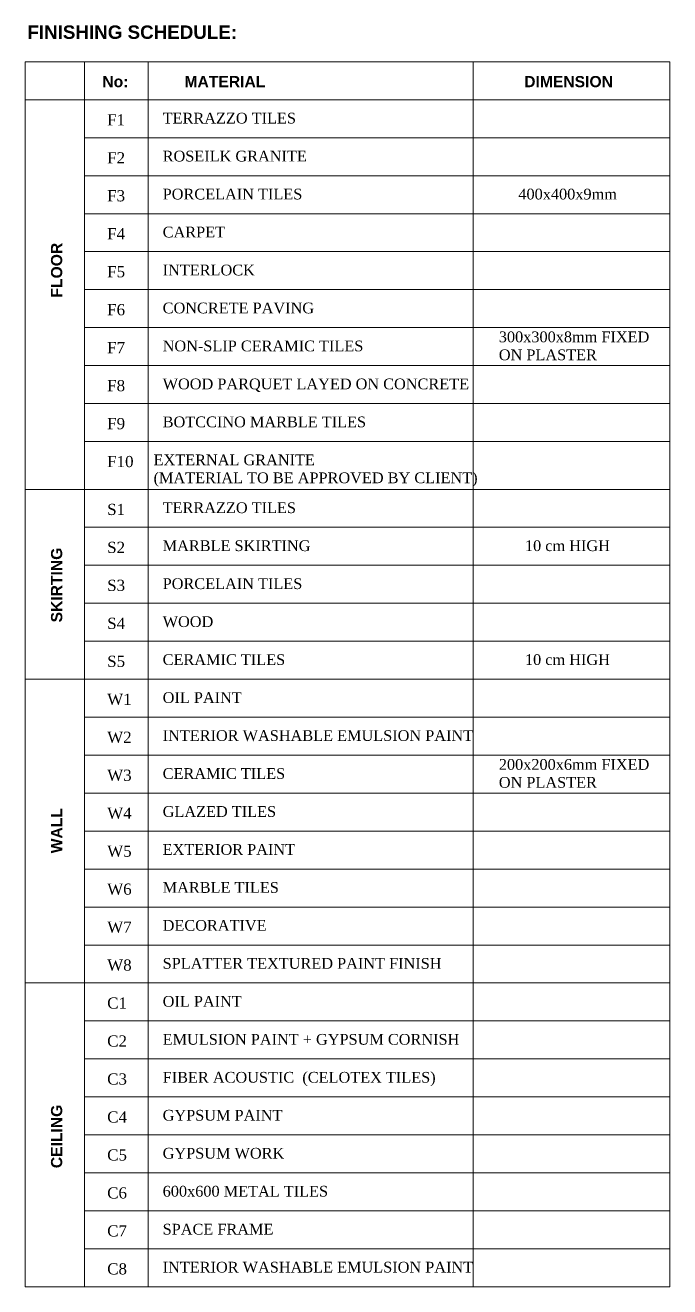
# Model space of a CAD drawing. Header units: metres. Extents: x 228262846 to 228432719, y 398618546 to 398687517.
# Drawn here: x 228428564 to 228432719, y 398665665 to 398673805 of the extents above; entities that cross this region are included whole.
import ezdxf

# ---------------------------------------------------------------- set-up
doc = ezdxf.new("R2010")
doc.units = ezdxf.units.M
doc.header["$LTSCALE"] = 10
doc.header["$MEASUREMENT"] = 0
doc.layers.add('B1 - Finishes$0$A-TXT-30', color=2, linetype='Continuous', lineweight=30)
for name, color, linetype in [('Finishes$0$B1 - Finishes$0$200 finishes$0$A-LINE-10', 10, 'Continuous'), ('Finishes$0$B1 - Finishes$0$A-LINE-10', 10, 'Continuous'), ('Finishes$0$B1 - Finishes$0$A-TEXT-250', 2, 'Continuous'), ('Finishes$0$B1 - Finishes$0$I-LINE 35', 2, 'Continuous')]:
    doc.layers.add(name, color=color, linetype=linetype)
doc.styles.add('B1 - Finishes$0$WMF-Arial0', font='arialbd.ttf')
doc.styles.add('Finishes$0$B1 - Finishes$0$Standard', font='txt_____.ttf')
doc.styles.add('Finishes$0$B1 - Finishes$0$WMF-Arial0', font='arialbd.ttf')

msp = doc.modelspace()

# ---------------------------------------------------------------- linework, layer by layer
at = {"layer": 'Finishes$0$B1 - Finishes$0$200 finishes$0$A-LINE-10', "color": 3, "lineweight": 0}
for p, q in [((228428947.006, 398673568.964), (228428947.006, 398665665.242)), ((228429357.085, 398673568.964), (228429357.085, 398665665.242)), ((228431452.597, 398673568.964), (228431452.597, 398665665.242))]:
    msp.add_line(p, q, dxfattribs=at)
at = {"layer": 'Finishes$0$B1 - Finishes$0$A-LINE-10', "color": 3, "lineweight": 0}
for p, q in [((228428564.168, 398665665.242), (228428564.168, 398673568.964)), ((228428564.168, 398673568.964), (228432719.161, 398673568.964)), ((228432719.161, 398673568.964), (228432719.161, 398665665.242)), ((228428564.168, 398673323.964), (228432719.161, 398673323.964)), ((228428947.006, 398673078.964), (228432719.161, 398673078.964)), ((228428947.006, 398672833.964), (228432719.161, 398672833.964)), ((228428947.006, 398672588.964), (228432719.161, 398672588.964)), ((228428947.006, 398672343.964), (228432719.161, 398672343.964)), ((228428947.006, 398672098.964), (228432719.161, 398672098.964)), ((228428947.006, 398671853.964), (228432719.161, 398671853.964)), ((228428947.006, 398671608.964), (228432719.161, 398671608.964)), ((228428947.006, 398671363.964), (228432719.161, 398671363.964)), ((228428947.006, 398671118.964), (228432719.161, 398671118.964)), ((228428564.168, 398670810.242), (228432719.161, 398670810.242)), ((228428947.006, 398670565.242), (228432719.161, 398670565.242)), ((228428947.006, 398670320.242), (228432719.161, 398670320.242)), ((228428947.006, 398670075.242), (228432719.161, 398670075.242)), ((228428947.006, 398669830.242), (228432719.161, 398669830.242)), ((228428564.168, 398669585.242), (228432719.161, 398669585.242)), ((228428947.006, 398669340.242), (228432719.161, 398669340.242)), ((228428947.006, 398669095.242), (228432719.161, 398669095.242)), ((228428947.006, 398668850.242), (228432719.161, 398668850.242)), ((228428947.006, 398668605.242), (228432719.161, 398668605.242)), ((228428947.006, 398668360.242), (228432719.161, 398668360.242)), ((228428947.006, 398668115.242), (228432719.161, 398668115.242)), ((228428947.006, 398667870.242), (228432719.161, 398667870.242)), ((228428564.168, 398667625.242), (228432719.161, 398667625.242)), ((228428947.006, 398667380.242), (228432719.161, 398667380.242)), ((228428947.006, 398667135.242), (228432719.161, 398667135.242)), ((228428947.006, 398666890.242), (228432719.161, 398666890.242)), ((228428947.006, 398666645.242), (228432719.161, 398666645.242)), ((228428947.006, 398666400.242), (228432719.161, 398666400.242)), ((228428947.006, 398666155.242), (228432719.161, 398666155.242)), ((228428947.006, 398665910.242), (228432719.161, 398665910.242)), ((228428564.168, 398665665.242), (228432719.161, 398665665.242))]:
    msp.add_line(p, q, dxfattribs=at)

# ---------------------------------------------------------------- texts
at = {"layer": 'B1 - Finishes$0$A-TXT-30', "lineweight": 0, "style": 'B1 - Finishes$0$WMF-Arial0'}
for s, p in [('FLOOR', (228428802.375, 398672047.794)), ('SKIRTING', (228428802.375, 398669951.829)), ('WALL', (228428802.375, 398668462.206)), ('CEILING', (228428802.375, 398666430.421))]:
    msp.add_text(s, height=72.2478, rotation=90, dxfattribs=at).set_placement(p)
at = {"layer": 'Finishes$0$B1 - Finishes$0$A-TEXT-250', "lineweight": 0, "style": 'Finishes$0$B1 - Finishes$0$WMF-Arial0'}
for s, height, p in [('FINISHING SCHEDULE:', 86.69733, (228428577.912, 398673716.863)), ('No:', 72.2478, (228429061.134, 398673405.01)), ('MATERIAL', 72.2478, (228429590.612, 398673405.01)), ('DIMENSION', 72.2478, (228431780.91, 398673405.01))]:
    msp.add_text(s, height=height, dxfattribs=at).set_placement(p)
at = {"layer": 'Finishes$0$B1 - Finishes$0$A-TEXT-250', "lineweight": 0, "char_height": 72.24777, "attachment_point": 1, "style": 'Finishes$0$B1 - Finishes$0$WMF-Arial0'}
for s, insert in [('{\\fTimes New Roman|b0|i0|c0|p18;F1}', (228429092.566, 398673230.683)), ('{\\fTimes New Roman|b0|i0|c0|p18;F2}', (228429092.566, 398672985.683)), ('{\\fTimes New Roman|b0|i0|c0|p18;F3}', (228429092.566, 398672740.683)), ('{\\fTimes New Roman|b0|i0|c0|p18;F4}', (228429092.566, 398672495.683)), ('{\\fTimes New Roman|b0|i0|c0|p18;F5}', (228429092.566, 398672250.683)), ('{\\fTimes New Roman|b0|i0|c0|p18;F6}', (228429092.566, 398672005.683)), ('{\\fTimes New Roman|b0|i0|c0|p18;F7}', (228429092.566, 398671760.683)), ('{\\fTimes New Roman|b0|i0|c0|p18;F8}', (228429092.566, 398671515.683)), ('{\\fTimes New Roman|b0|i0|c0|p18;F9}', (228429092.566, 398671270.683)), ('{\\fTimes New Roman|b0|i0|c0|p18;F10}', (228429092.566, 398671025.683)), ('{\\fTimes New Roman|b0|i0|c0|p18;S1}', (228429092.566, 398670716.961)), ('{\\fTimes New Roman|b0|i0|c0|p18;S2}', (228429092.566, 398670471.961)), ('{\\fTimes New Roman|b0|i0|c0|p18;S3}', (228429092.566, 398670226.961)), ('{\\fTimes New Roman|b0|i0|c0|p18;S4}', (228429092.566, 398669981.961)), ('{\\fTimes New Roman|b0|i0|c0|p18;S5}', (228429092.566, 398669736.961)), ('{\\fTimes New Roman|b0|i0|c0|p18;W1}', (228429092.566, 398669491.961)), ('{\\fTimes New Roman|b0|i0|c0|p18;W2}', (228429092.566, 398669246.961)), ('{\\fTimes New Roman|b0|i0|c0|p18;W3}', (228429092.566, 398669001.961)), ('{\\fTimes New Roman|b0|i0|c0|p18;W4}', (228429092.566, 398668756.961)), ('{\\fTimes New Roman|b0|i0|c0|p18;W5}', (228429092.566, 398668511.961)), ('{\\fTimes New Roman|b0|i0|c0|p18;W6}', (228429092.566, 398668266.961)), ('{\\fTimes New Roman|b0|i0|c0|p18;W7}', (228429092.566, 398668021.961)), ('{\\fTimes New Roman|b0|i0|c0|p18;W8}', (228429092.566, 398667776.961)), ('{\\fTimes New Roman|b0|i0|c0|p18;C1}', (228429092.566, 398667531.961)), ('{\\fTimes New Roman|b0|i0|c0|p18;C2}', (228429092.566, 398667286.961)), ('{\\fTimes New Roman|b0|i0|c0|p18;C3}', (228429092.566, 398667041.961)), ('{\\fTimes New Roman|b0|i0|c0|p18;C4}', (228429092.566, 398666796.961)), ('{\\fTimes New Roman|b0|i0|c0|p18;C5}', (228429092.566, 398666551.961)), ('{\\fTimes New Roman|b0|i0|c0|p18;C6}', (228429092.566, 398666306.961)), ('{\\fTimes New Roman|b0|i0|c0|p18;C7}', (228429092.566, 398666061.961)), ('{\\fTimes New Roman|b0|i0|c0|p18;C8}', (228429092.566, 398665816.961))]:
    msp.add_mtext_dynamic_manual_height_columns(s, width=127.9126, gutter_width=1, heights=[81.55], dxfattribs=dict(at, insert=insert))
at = {"layer": 'Finishes$0$B1 - Finishes$0$I-LINE 35', "char_height": 69.44444, "attachment_point": 1, "style": 'Finishes$0$B1 - Finishes$0$Standard'}
for s, insert in [('{\\fTimes New Roman|b0|i0|c0|p18;TERRAZZO TILES}', (228429450.106, 398673240.215)), ('{\\fTimes New Roman|b0|i0|c0|p18;ROSEILK GRANITE}', (228429450.106, 398672995.215)), ('{\\fTimes New Roman|b0|i0|c0|p18;PORCELAIN TILES}', (228429450.106, 398672750.215)), ('{\\fTimes New Roman|b0|i0|c0|p18;400x400x9mm}', (228431743.198, 398672750.215)), ('{\\fTimes New Roman|b0|i0|c0|p18;CARPET}', (228429450.106, 398672505.215)), ('{\\fTimes New Roman|b0|i0|c0|p18;INTERLOCK}', (228429450.106, 398672260.215)), ('{\\fTimes New Roman|b0|i0|c0|p18;CONCRETE PAVING}', (228429450.106, 398672015.215)), ('{\\fTimes New Roman|b0|i0|c0|p18;300x300x8mm FIXED\\PON PLASTER}', (228431617.178, 398671828.848)), ('{\\fTimes New Roman|b0|i0|c0|p18;NON-SLIP CERAMIC TILES}', (228429450.106, 398671770.215)), ('{\\fTimes New Roman|b0|i0|c0|p18;WOOD PARQUET LAYED ON CONCRETE}', (228429450.106, 398671525.215)), ('{\\fTimes New Roman|b0|i0|c0|p18;BOTCCINO MARBLE TILES}', (228429450.106, 398671280.215)), ('{\\fTimes New Roman|b0|i0|c0|p18;EXTERNAL GRANITE\\P(MATERIAL TO BE APPROVED BY CLIENT)}', (228429391.413, 398671035.215)), ('{\\fTimes New Roman|b0|i0|c0|p18;TERRAZZO TILES}', (228429450.106, 398670726.493)), ('{\\fTimes New Roman|b0|i0|c0|p18;MARBLE SKIRTING}', (228429450.106, 398670481.493)), ('{\\fTimes New Roman|b0|i0|c0|p18;10 cm HIGH}', (228431785.688, 398670481.493)), ('{\\fTimes New Roman|b0|i0|c0|p18;PORCELAIN TILES}', (228429450.106, 398670236.493)), ('{\\fTimes New Roman|b0|i0|c0|p18;WOOD}', (228429450.106, 398669991.493)), ('{\\fTimes New Roman|b0|i0|c0|p18;CERAMIC TILES}', (228429450.106, 398669746.493)), ('{\\fTimes New Roman|b0|i0|c0|p18;10 cm HIGH}', (228431785.688, 398669746.493)), ('{\\fTimes New Roman|b0|i0|c0|p18;OIL PAINT}', (228429450.106, 398669501.493)), ('{\\fTimes New Roman|b0|i0|c0|p18;INTERIOR WASHABLE EMULSION PAINT}', (228429450.106, 398669256.493)), ('{\\fTimes New Roman|b0|i0|c0|p18;CERAMIC TILES}', (228429450.106, 398669011.493)), ('{\\fTimes New Roman|b0|i0|c0|p18;200x200x6mm FIXED\\PON PLASTER}', (228431617.178, 398669070.126)), ('{\\fTimes New Roman|b0|i0|c0|p18;GLAZED TILES}', (228429450.106, 398668766.493)), ('{\\fTimes New Roman|b0|i0|c0|p18;EXTERIOR PAINT}', (228429450.106, 398668521.493)), ('{\\fTimes New Roman|b0|i0|c0|p18;MARBLE TILES}', (228429450.106, 398668276.493)), ('{\\fTimes New Roman|b0|i0|c0|p18;DECORATIVE}', (228429450.106, 398668031.493)), ('{\\fTimes New Roman|b0|i0|c0|p18;SPLATTER TEXTURED PAINT FINISH}', (228429450.106, 398667786.493)), ('{\\fTimes New Roman|b0|i0|c0|p18;OIL PAINT}', (228429450.106, 398667541.493)), ('{\\fTimes New Roman|b0|i0|c0|p18;EMULSION PAINT + GYPSUM CORNISH}', (228429450.106, 398667296.493)), ('{\\fTimes New Roman|b0|i0|c0|p18;FIBER ACOUSTIC  (CELOTEX TILES)}', (228429450.106, 398667051.493)), ('{\\fTimes New Roman|b0|i0|c0|p18;GYPSUM PAINT}', (228429450.106, 398666806.493)), ('{\\fTimes New Roman|b0|i0|c0|p18;GYPSUM WORK}', (228429450.106, 398666561.493)), ('{\\fTimes New Roman|b0|i0|c0|p18;600x600 METAL TILES}', (228429450.106, 398666316.493)), ('{\\fTimes New Roman|b0|i0|c0|p18;SPACE FRAME}', (228429450.106, 398666071.493)), ('{\\fTimes New Roman|b0|i0|c0|p18;INTERIOR WASHABLE EMULSION PAINT}', (228429450.106, 398665826.493))]:
    msp.add_mtext_dynamic_manual_height_columns(s, width=10608.38678, gutter_width=1, heights=[0], dxfattribs=dict(at, insert=insert))

doc.saveas('drawing.dxf')
